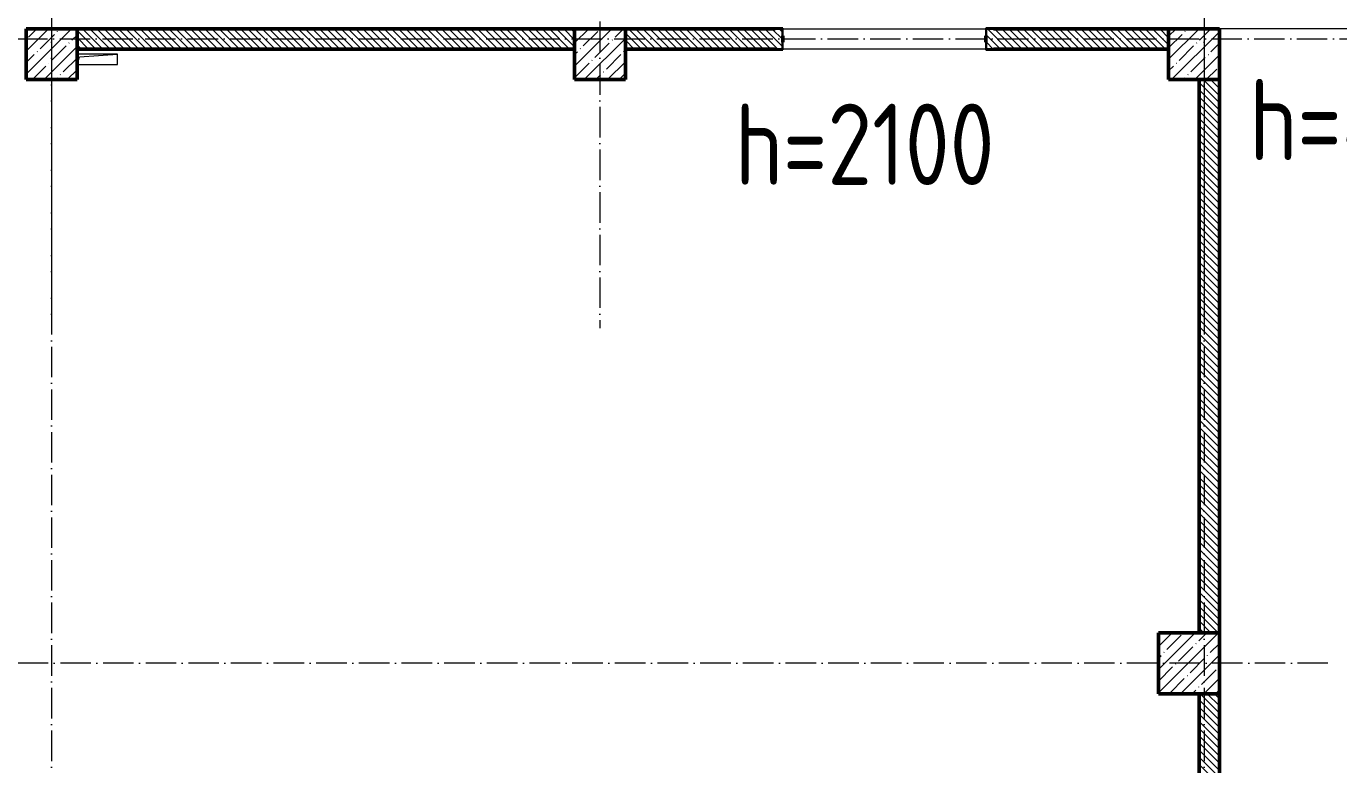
# Model space of a CAD drawing. Header units: millimetres. Extents: x 2294 to 908349, y -83289 to 219220.
# Drawn here: x 85063 to 97988, y 41706 to 48981 of the extents above; entities that cross this region are included whole.
import ezdxf

# ---------------------------------------------------------------- set-up
doc = ezdxf.new("R2010")
doc.units = ezdxf.units.MM
doc.linetypes.add('50_200_ШТРИХ_1Т_ш5_п1_п1_', pattern=[700, 500, -100, 0, -100])
for name, color, linetype, lineweight in [('A-FLOR-____-OTLN', 7, 'Continuous', 9), ('A-GENM-____-MCUT', 7, 'Continuous', 25), ('A-GENM-____-OTLN', 7, 'Continuous', 9), ('A-GENM-____-OTLN-1', 7, 'Continuous', 25), ('A-WALL-____-MCUT', 7, 'Continuous', 13), ('A-WALL-____-MCUT-2', 7, 'Continuous', 50), ('A-WALL-____-PATT-1', 7, 'Continuous', 9), ('I-WALL-____-OTLN', 7, 'Continuous', 9), ('S-COLS-____-MCUT', 7, 'Continuous', 50), ('S-COLS-____-OTLN', 7, 'Continuous', 9), ('S-GRID-____-OTLN-1', 7, '50_200_ШТРИХ_1Т_ш5_п1_п1_', 9)]:
    doc.layers.add(name, color=color, linetype=linetype, lineweight=lineweight)
doc.styles.get("Standard").update_dxf_attribs({"font": 'arial.ttf'})
pattern_1 = [(135, (7562.787, 6025.276), (-35.35534, -35.35534), [])]
pattern_2 = [(45, (-89000, -42681.04), (-114.04925, 114.04925), []), (45, (-88885.95, -42681.04), (-114.04925, 114.04925), [201.613, -40.323, 3.353, -36.97])]
pattern_3 = [(45, (-77750, -42681.04), (-114.04925, 114.04925), []), (45, (-77635.95, -42681.04), (-114.04925, 114.04925), [201.613, -40.323, 3.353, -36.97])]
pattern_4 = [(45, (-83150, -42681.04), (-114.04925, 114.04925), []), (45, (-83035.95, -42681.04), (-114.04925, 114.04925), [201.613, -40.323, 3.353, -36.97])]
pattern_5 = [(135, (7562.787, 6025.276), (-35.35534, -35.35534), [])]

# ---------------------------------------------------------------- blocks, each defined once
blk = doc.blocks.new('BSC_Колонна _Прямоугольная - 500х500-V32-АР1_План отверстий 2 этажа в осях 1-64_Ю-ЯЯ')
at = {"layer": 'S-COLS-____-OTLN'}
h = blk.add_hatch(dxfattribs=at)
h.set_pattern_fill('FP_42', color=256, style=0, pattern_type=2)
h.set_pattern_definition(pattern_2)
h.paths.add_polyline_path([(-250, -250), (250, -250), (250, 250), (-250, 250)], flags=0)
at = {"layer": 'S-COLS-____-MCUT'}
for p, q in [((250, 250), (-250, 250)), ((-250, 250), (-250, -250)), ((250, -250), (250, 250)), ((-250, -250), (250, -250))]:
    blk.add_line(p, q, dxfattribs=at)
blk = doc.blocks.new('BSC_Колонна _Прямоугольная - 500х500-V33-АР1_План отверстий 2 этажа в осях 1-64_Ю-ЯЯ')
at = {"layer": 'S-COLS-____-OTLN'}
h = blk.add_hatch(dxfattribs=at)
h.set_pattern_fill('FP_43', color=256, style=0, pattern_type=2)
h.set_pattern_definition(pattern_3)
h.paths.add_polyline_path([(-250, -250), (250, -250), (250, 250), (-250, 250)], flags=0)
at = {"layer": 'S-COLS-____-MCUT'}
for p, q in [((250, 250), (-250, 250)), ((-250, 250), (-250, -250)), ((250, -250), (250, 250)), ((-250, -250), (250, -250))]:
    blk.add_line(p, q, dxfattribs=at)
blk = doc.blocks.new('BSC_Колонна _Прямоугольная - 500х500-V34-АР1_План отверстий 2 этажа в осях 1-64_Ю-ЯЯ')
at = {"layer": 'S-COLS-____-OTLN'}
h = blk.add_hatch(dxfattribs=at)
h.set_pattern_fill('FP_44', color=256, style=0, pattern_type=2)
h.set_pattern_definition(pattern_4)
h.paths.add_polyline_path([(-250, -250), (250, -250), (250, 250), (-250, 250)], flags=0)
at = {"layer": 'S-COLS-____-MCUT'}
for p, q in [((250, 250), (-250, 250)), ((-250, 250), (-250, -250)), ((250, -250), (250, 250)), ((-250, -250), (250, -250))]:
    blk.add_line(p, q, dxfattribs=at)
blk = doc.blocks.new('Фахверк_СКБ_Уголок - 200_3380-28509457-АР1_План отверстий 2 этажа в осях 1-64_Ю-ЯЯ')
at = {"layer": 'A-GENM-____-MCUT'}
for p, q in [((200, 156), (125, 156)), ((125, 156), (125, 81)), ((131, 81), (131, 150)), ((131, 150), (200, 150)), ((200, 150), (200, 156)), ((125, 81), (131, 81)), ((131, 19), (125, 19)), ((125, 19), (125, -56)), ((131, -50), (131, 19)), ((125, -56), (200, -56)), ((200, -50), (131, -50)), ((200, -56), (200, -50))]:
    blk.add_line(p, q, dxfattribs=at)
blk = doc.blocks.new('154_Стойка_СКБ_Уголок - СМ-2180_200-28268025-АР1_План отверстий 2 этажа в осях 1-64_Ю-ЯЯ')
at = {"layer": 'A-GENM-____-MCUT'}
for p, q in [((125, 156), (125, 81)), ((200, 156), (125, 156)), ((131, 81), (131, 150)), ((131, 150), (200, 150)), ((200, 150), (200, 156)), ((125, 81), (131, 81)), ((131, 19), (125, 19)), ((125, 19), (125, -56)), ((131, -50), (131, 19)), ((125, -56), (200, -56)), ((200, -50), (131, -50)), ((200, -56), (200, -50))]:
    blk.add_line(p, q, dxfattribs=at)
blk = doc.blocks.new('AR_Отверстие прямоугольное _в плите_ - AR_Отверстие прямоугольное _в плите_-30511579-АР1_План отверстий 2 этажа в осях 1-64_Ю-ЯЯ')
at = {"layer": 'A-GENM-____-OTLN'}
for p, q in [((200, 50), (-200, 50)), ((-200, -50), (-175, 25)), ((-175, 25), (200, 50)), ((200, -50), (200, 50)), ((-200, -50), (200, -50))]:
    blk.add_line(p, q, dxfattribs=at)
blk = doc.blocks.new('BSC_Колонна _Прямоугольная - 500х500-25642906-АР1_План отверстий 2 этажа в осях 1-64_А-ГГ')
at = {"layer": 'S-COLS-____-OTLN'}
h = blk.add_hatch(dxfattribs=at)
h.set_pattern_fill('FP_35', color=256, style=0, pattern_type=2)
h.set_pattern_definition(pattern_2)
h.paths.add_polyline_path([(-250, -250), (250, -250), (250, 250), (-250, 250)], flags=0)
at = {"layer": 'S-COLS-____-MCUT'}
for p, q in [((250, 250), (-250, 250)), ((-250, 250), (-250, -250)), ((250, -250), (250, 250)), ((-250, -250), (250, -250))]:
    blk.add_line(p, q, dxfattribs=at)
blk = doc.blocks.new('BSC_Колонна _Прямоугольная - 600х600-26981669-АР1_План отверстий 2 этажа в осях 1-64_А-ГГ')
at = {"layer": 'S-COLS-____-OTLN'}
h = blk.add_hatch(dxfattribs=at)
h.set_pattern_fill('FP_41', color=256, style=0, pattern_type=2)
h.set_pattern_definition([(45, (-88950, -36681.04), (-114.04925, 114.04925), []), (45, (-88835.95, -36681.04), (-114.04925, 114.04925), [201.613, -40.323, 3.353, -36.97])])
h.paths.add_polyline_path([(-300, -300), (300, -300), (300, 300), (-300, 300)], flags=0)
at = {"layer": 'S-COLS-____-MCUT'}
for p, q in [((300, 300), (-300, 300)), ((-300, 300), (-300, -300)), ((300, -300), (300, 300)), ((-300, -300), (300, -300))]:
    blk.add_line(p, q, dxfattribs=at)
blk = doc.blocks.new('BSC_Колонна _Прямоугольная - 500х500-V16-АР1_План отверстий 2 этажа в осях 1-64_А-ГГ')
at = {"layer": 'S-COLS-____-OTLN'}
h = blk.add_hatch(dxfattribs=at)
h.set_pattern_fill('FP_45', color=256, style=0, pattern_type=2)
h.set_pattern_definition(pattern_3)
h.paths.add_polyline_path([(-250, -250), (250, -250), (250, 250), (-250, 250)], flags=0)
at = {"layer": 'S-COLS-____-MCUT'}
for p, q in [((250, 250), (-250, 250)), ((-250, 250), (-250, -250)), ((250, -250), (250, 250)), ((-250, -250), (250, -250))]:
    blk.add_line(p, q, dxfattribs=at)
blk = doc.blocks.new('BSC_Колонна _Прямоугольная - 500х500-V17-АР1_План отверстий 2 этажа в осях 1-64_А-ГГ')
at = {"layer": 'S-COLS-____-OTLN'}
h = blk.add_hatch(dxfattribs=at)
h.set_pattern_fill('FP_46', color=256, style=0, pattern_type=2)
h.set_pattern_definition(pattern_4)
h.paths.add_polyline_path([(-250, -250), (250, -250), (250, 250), (-250, 250)], flags=0)
at = {"layer": 'S-COLS-____-MCUT'}
for p, q in [((250, 250), (-250, 250)), ((-250, 250), (-250, -250)), ((250, -250), (250, 250)), ((-250, -250), (250, -250))]:
    blk.add_line(p, q, dxfattribs=at)
blk = doc.blocks.new('Фахверк_СКБ_Уголок - 200_3380-28509457-АР1_План отверстий 2 этажа в осях 1-64_А-ГГ')
at = {"layer": 'A-GENM-____-MCUT'}
for p, q in [((200, 156), (125, 156)), ((125, 156), (125, 81)), ((131, 81), (131, 150)), ((131, 150), (200, 150)), ((200, 150), (200, 156)), ((125, 81), (131, 81)), ((131, 19), (125, 19)), ((125, 19), (125, -56)), ((131, -50), (131, 19)), ((125, -56), (200, -56)), ((200, -50), (131, -50)), ((200, -56), (200, -50))]:
    blk.add_line(p, q, dxfattribs=at)
blk = doc.blocks.new('154_Стойка_СКБ_Уголок - СМ-2180_200-28268025-АР1_План отверстий 2 этажа в осях 1-64_А-ГГ')
at = {"layer": 'A-GENM-____-MCUT'}
for p, q in [((125, 156), (125, 81)), ((200, 156), (125, 156)), ((131, 81), (131, 150)), ((131, 150), (200, 150)), ((200, 150), (200, 156)), ((125, 81), (131, 81)), ((131, 19), (125, 19)), ((125, 19), (125, -56)), ((131, -50), (131, 19)), ((125, -56), (200, -56)), ((200, -50), (131, -50)), ((200, -56), (200, -50))]:
    blk.add_line(p, q, dxfattribs=at)
blk = doc.blocks.new('AR_Отверстие прямоугольное _в плите_ - AR_Отверстие прямоугольное _в плите_-30511579-АР1_План отверстий 2 этажа в осях 1-64_А-ГГ')
at = {"layer": 'A-GENM-____-OTLN'}
for p, q in [((200, 50), (-200, 50)), ((-200, -50), (-175, 25)), ((-175, 25), (200, 50)), ((200, -50), (200, 50)), ((-200, -50), (200, -50))]:
    blk.add_line(p, q, dxfattribs=at)
blk = doc.blocks.new('2floor')
at = {"layer": 'A-WALL-____-PATT-1'}
h = blk.add_hatch(dxfattribs=at)
h.set_pattern_fill('FP_6', color=256, style=0, pattern_type=2)
h.set_pattern_definition(pattern_1)
h.paths.add_polyline_path([(90463, 48756), (90463, 48956), (85563, 48956), (85563, 48756), (88853, 48756)], flags=0)
h = blk.add_hatch(dxfattribs=at)
h.set_pattern_fill('FP_6', color=256, style=0, pattern_type=2)
h.set_pattern_definition(pattern_5)
h.paths.add_polyline_path([(90463, 48756), (90463, 48956), (85563, 48956), (85563, 48756), (88852, 48756)], flags=0)
h = blk.add_hatch(dxfattribs=at)
h.set_pattern_fill('FP_6', color=256, style=0, pattern_type=2)
h.set_pattern_definition(pattern_1)
h.paths.add_polyline_path([(96313, 48756), (96313, 48956), (94519, 48956), (94519, 48887), (94513, 48887), (94513, 48825), (94519, 48825), (94519, 48756), (95923, 48756)], flags=0)
h.paths.add_polyline_path([(92388, 48756), (92507, 48757), (92507, 48825), (92513, 48825), (92513, 48887), (92507, 48887), (92507, 48956), (90963, 48956), (90963, 48756)], flags=0)
h = blk.add_hatch(dxfattribs=at)
h.set_pattern_fill('FP_6', color=256, style=0, pattern_type=2)
h.set_pattern_definition(pattern_5)
h.paths.add_polyline_path([(96313, 48756), (96313, 48956), (94519, 48956), (94519, 48887), (94513, 48887), (94513, 48825), (94519, 48825), (94519, 48756), (95922, 48756)], flags=0)
h.paths.add_polyline_path([(92507, 48756), (92507, 48825), (92513, 48825), (92513, 48887), (92507, 48887), (92507, 48956), (90963, 48956), (90963, 48756), (92438, 48756)], flags=0)
h = blk.add_hatch(dxfattribs=at)
h.set_pattern_fill('FP_6', color=256, style=0, pattern_type=2)
h.set_pattern_definition(pattern_1)
h.paths.add_polyline_path([(96813, 47506), (96813, 48456), (96613, 48456), (96613, 47506)], flags=0)
h = blk.add_hatch(dxfattribs=at)
h.set_pattern_fill('FP_6', color=256, style=0, pattern_type=2)
h.set_pattern_definition(pattern_5)
h.paths.add_polyline_path([(96813, 43006), (96813, 48456), (96613, 48456), (96613, 43006)], flags=0)
h = blk.add_hatch(dxfattribs=at)
h.set_pattern_fill('FP_6', color=256, style=0, pattern_type=2)
h.set_pattern_definition(pattern_5)
h.paths.add_polyline_path([(96813, 37006), (96813, 42406), (96613, 42406), (96613, 37006)], flags=0)
at = {"layer": 'A-FLOR-____-OTLN'}
blk.add_line((100263, 48956), (96813, 48956), dxfattribs=at)
blk.add_line((100263, 48956), (96813, 48956), dxfattribs=at)
at = {"layer": 'A-WALL-____-MCUT'}
for p, q in [((90463, 48956), (85563, 48956)), ((92438, 48956), (90963, 48956)), ((92513, 48825), (92513, 48887)), ((94513, 48887), (94513, 48825)), ((96313, 48956), (94588, 48956)), ((85563, 48756), (90463, 48756)), ((90963, 48756), (92438, 48756)), ((94588, 48756), (96313, 48756)), ((96613, 48456), (96613, 47506)), ((96813, 47506), (96813, 48456))]:
    blk.add_line(p, q, dxfattribs=at)
at = {"layer": 'A-WALL-____-MCUT-2'}
for p, q in [((90463, 48956), (85563, 48956)), ((92438, 48956), (90963, 48956)), ((92513, 48825), (92513, 48887)), ((94513, 48887), (94513, 48825)), ((96313, 48956), (94588, 48956)), ((85563, 48756), (90463, 48756)), ((90963, 48756), (92438, 48756)), ((94588, 48756), (96313, 48756)), ((96613, 48456), (96613, 43006)), ((96813, 43006), (96813, 48456)), ((96613, 42406), (96613, 37006)), ((96813, 37006), (96813, 42406))]:
    blk.add_line(p, q, dxfattribs=at)
at = {"layer": 'I-WALL-____-OTLN'}
for p, q in [((92513, 48956), (94513, 48956)), ((92513, 48956), (94513, 48956)), ((94513, 48756), (92513, 48756)), ((94513, 48756), (92513, 48756))]:
    blk.add_line(p, q, dxfattribs=at)
at = {"layer": 'A-GENM-____-OTLN'}
for name in ['AR_Отверстие прямоугольное _в плите_ - AR_Отверстие прямоугольное _в плите_-30511579-АР1_План отверстий 2 этажа в осях 1-64_Ю-ЯЯ', 'AR_Отверстие прямоугольное _в плите_ - AR_Отверстие прямоугольное _в плите_-30511579-АР1_План отверстий 2 этажа в осях 1-64_А-ГГ']:
    blk.add_blockref(name, (85763, 48656), dxfattribs=at)
at = {"layer": 'A-GENM-____-OTLN-1', "rotation": 180}
for name in ['Фахверк_СКБ_Уголок - 200_3380-28509457-АР1_План отверстий 2 этажа в осях 1-64_Ю-ЯЯ', 'Фахверк_СКБ_Уголок - 200_3380-28509457-АР1_План отверстий 2 этажа в осях 1-64_А-ГГ']:
    blk.add_blockref(name, (92638, 48906), dxfattribs=at)
at = {"layer": 'A-GENM-____-OTLN-1'}
for name in ['154_Стойка_СКБ_Уголок - СМ-2180_200-28268025-АР1_План отверстий 2 этажа в осях 1-64_Ю-ЯЯ', '154_Стойка_СКБ_Уголок - СМ-2180_200-28268025-АР1_План отверстий 2 этажа в осях 1-64_А-ГГ']:
    blk.add_blockref(name, (94388, 48806), dxfattribs=at)
at = {"layer": 'S-COLS-____-OTLN'}
for name, p in [('BSC_Колонна _Прямоугольная - 500х500-V33-АР1_План отверстий 2 этажа в осях 1-64_Ю-ЯЯ', (85313, 48706)), ('BSC_Колонна _Прямоугольная - 500х500-V16-АР1_План отверстий 2 этажа в осях 1-64_А-ГГ', (85313, 48706)), ('BSC_Колонна _Прямоугольная - 500х500-V34-АР1_План отверстий 2 этажа в осях 1-64_Ю-ЯЯ', (90713, 48706)), ('BSC_Колонна _Прямоугольная - 500х500-V17-АР1_План отверстий 2 этажа в осях 1-64_А-ГГ', (90713, 48706)), ('BSC_Колонна _Прямоугольная - 500х500-V32-АР1_План отверстий 2 этажа в осях 1-64_Ю-ЯЯ', (96563, 48706)), ('BSC_Колонна _Прямоугольная - 500х500-25642906-АР1_План отверстий 2 этажа в осях 1-64_А-ГГ', (96563, 48706)), ('BSC_Колонна _Прямоугольная - 600х600-26981669-АР1_План отверстий 2 этажа в осях 1-64_А-ГГ', (96513, 42706))]:
    blk.add_blockref(name, p, dxfattribs=at)
blk = doc.blocks.new('3osi')
at = {"layer": 'S-GRID-____-OTLN-1', "color": 251, "ltscale": 0.6, "true_color": 0x636466}
for p, q in [((243333.5, 96918.1), (243333.5, 46006.3)), ((248733.5, 96918.1), (248733.5, 46006.3)), ((254683.5, 96918.1), (254683.5, 46006.3)), ((243333.5, 55906.2), (243333.5, 14595.2)), ((254683.5, 55906.2), (254683.5, 1542.7)), ((232910.3, 48856.3), (269657.9, 48856.3)), ((255902.3, 42706.3), (232910.3, 42706.3))]:
    blk.add_line(p, q, dxfattribs=at)

msp = doc.modelspace()

# ---------------------------------------------------------------- block references
for name, p in [('3osi', (-158020.7, 0)), ('2floor', (0, 0))]:
    msp.add_blockref(name, p)

# ---------------------------------------------------------------- texts
at = {"color": 5, "char_height": 800, "attachment_point": 1}
for s, insert in [('{\\fГОСТ тип А|b0|i0|c0|p34;h=4000}', (97104.7, 48460.3)), ('{\\fГОСТ тип А|b0|i0|c0|p34;h=\\fГОСТ тип А|b0|i0|c204|p34;21\\fГОСТ тип А|b0|i0|c0|p34;00}', (92039.3, 48218.1))]:
    msp.add_mtext_dynamic_manual_height_columns(s, width=4795.892, gutter_width=1772.3, heights=[982.9], dxfattribs=dict(at, insert=insert))

doc.saveas('drawing.dxf')
